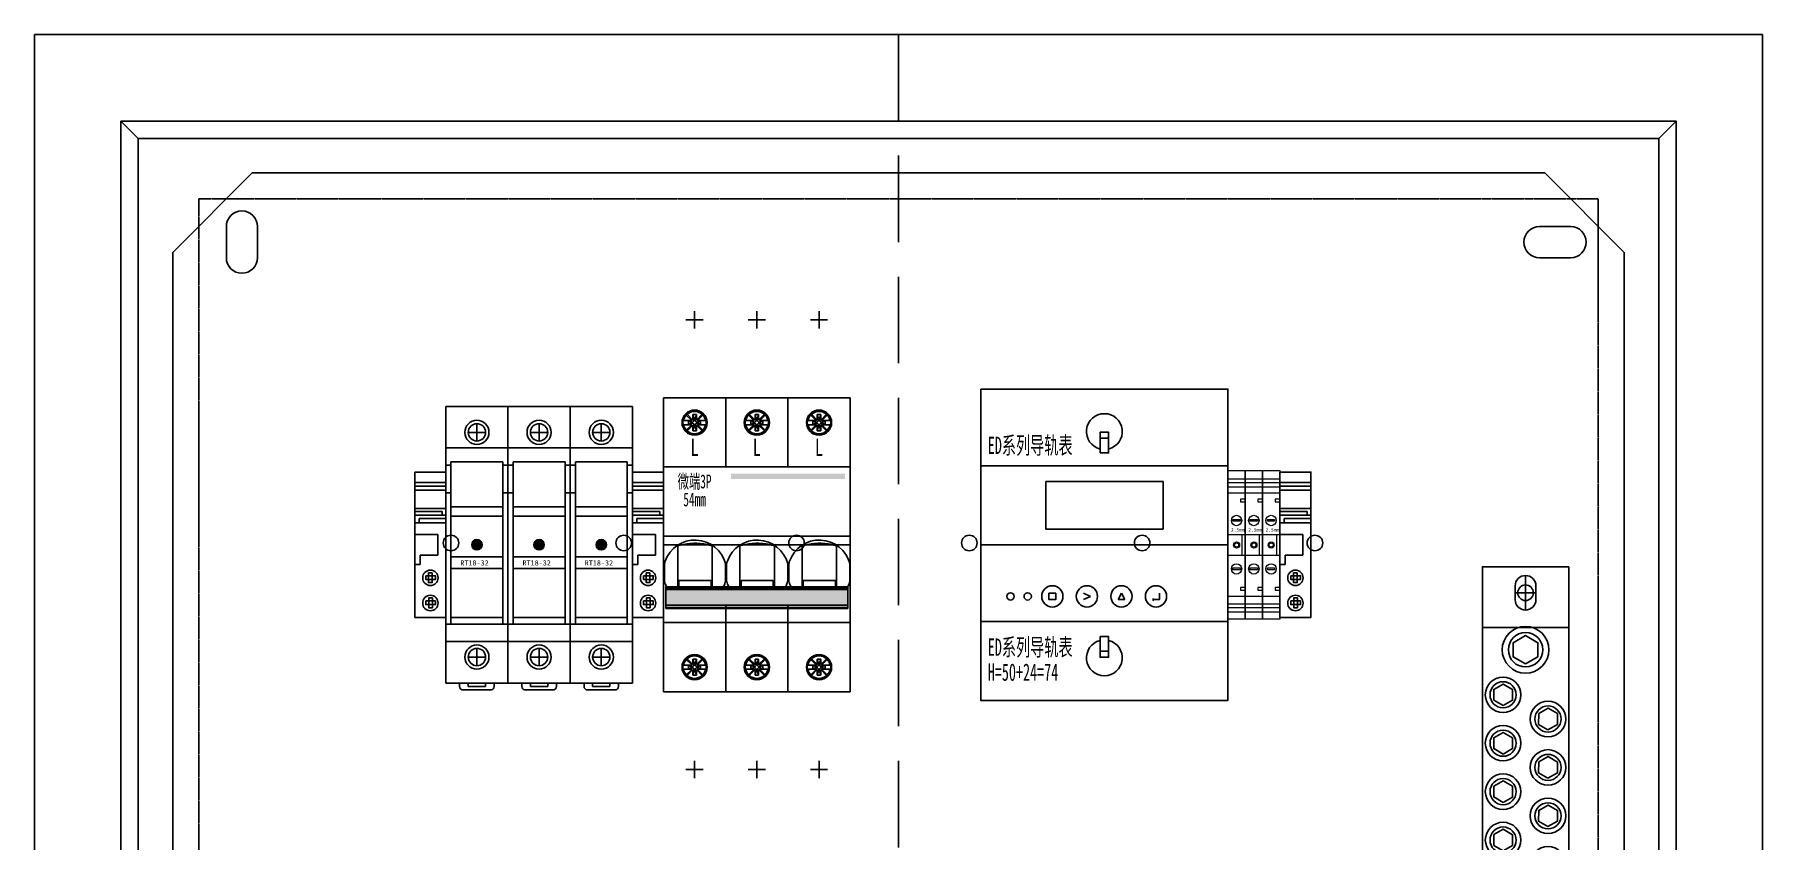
# Model space of a CAD drawing. Extents: x 1655715 to 1656215, y 413992 to 414492.
# Drawn here: x 1655715 to 1656215, y 414259 to 414492 of the extents above; entities that cross this region are included whole.
import ezdxf
from ezdxf.enums import TextEntityAlignment as Align

# ---------------------------------------------------------------- set-up
doc = ezdxf.new("R2010")
doc.units = 0
doc.header["$MEASUREMENT"] = 0
doc.linetypes.add('DASH', pattern=[0.35, 0.25, -0.1])
doc.linetypes.add('LYJS-XX', pattern=[0.35, 0.25, -0.1])
for name, color, linetype in [('LY-JS-BJ', 7, 'Continuous'), ('LY-JS-YQJ', 7, 'Continuous'), ('布置图', 20, 'Continuous')]:
    doc.layers.add(name, color=color, linetype=linetype)
doc.layers.add('LY-二次控制图', color=7, linetype='Continuous', lineweight=18)
doc.styles.add('-宋体', font='', dxfattribs={"width": 0.65})
doc.styles.add('LY-SJ-元器件', font='', dxfattribs={"width": 0.6, "height": 4})
doc.styles.add('宋体', font='', dxfattribs={"width": 0.8, "height": 3.5})
doc.styles.get('-宋体').set_extended_font_data('NSimSun')
doc.styles.get('LY-SJ-元器件').set_extended_font_data('SimSun')
doc.styles.get('宋体').set_extended_font_data('SimSun')

# ---------------------------------------------------------------- blocks, each defined once
blk = doc.blocks.new('A$C7F2E4CF4')
at = {"layer": 'LY-JS-YQJ', "color": 1, "linetype": 'DASH'}
for p, q in [((0, 5), (0, -5)), ((-3, 0), (3, 0))]:
    blk.add_line(p, q, dxfattribs=at)
at = {"layer": 'LY-JS-YQJ', "color": 0, "linetype": 'ByBlock'}
blk.add_lwpolyline([(0, 5), (0, 5, -0.414214), (3, 2), (3, -2, -0.414214), (0, -5), (0, -5, -0.414214), (-3, -2), (-3, 2, -0.414214)], format="xyb", close=True, dxfattribs=at)
blk = doc.blocks.new('11位零排2021')
at = {"layer": 'LY-JS-YQJ', "color": 2, "linetype": 'ByBlock'}
blk.add_lwpolyline([(25, 130), (25, 0), (0, 0), (0, 130)], close=True, dxfattribs=at)
for points in [[(0, 112.5), (25, 112.5)], [(25, 17.5), (0, 17.5)]]:
    blk.add_lwpolyline(points, dxfattribs=at)
at = {"layer": 'LY-JS-YQJ', "color": 3}
for points in [[(12.49, 101.91), (8.94, 103.97), (8.96, 108.07), (12.51, 110.1), (16.06, 108.04), (16.04, 103.94)], [(5.99, 89.88), (3.29, 91.45), (3.3, 94.57), (6.01, 96.12), (8.71, 94.55), (8.7, 91.43)], [(18.99, 82.88), (16.29, 84.45), (16.3, 87.57), (19.01, 89.12), (21.71, 87.55), (21.7, 84.43)], [(5.99, 75.88), (3.29, 77.45), (3.3, 80.57), (6.01, 82.12), (8.71, 80.55), (8.7, 77.43)], [(18.99, 68.88), (16.29, 70.45), (16.3, 73.57), (19.01, 75.12), (21.71, 73.55), (21.7, 70.43)], [(5.99, 61.88), (3.29, 63.45), (3.3, 66.57), (6.01, 68.12), (8.71, 66.55), (8.7, 63.43)], [(18.99, 54.88), (16.29, 56.45), (16.3, 59.57), (19.01, 61.12), (21.71, 59.55), (21.7, 56.43)], [(5.99, 47.88), (3.29, 49.45), (3.3, 52.57), (6.01, 54.12), (8.71, 52.55), (8.7, 49.43)], [(18.99, 40.88), (16.29, 42.45), (16.3, 45.57), (19.01, 47.12), (21.71, 45.55), (21.7, 42.43)], [(5.99, 33.88), (3.29, 35.45), (3.3, 38.57), (6.01, 40.12), (8.71, 38.55), (8.7, 35.43)], [(12.49, 28.09), (8.94, 26.03), (8.96, 21.93), (12.51, 19.9), (16.06, 21.96), (16.04, 26.06)]]:
    blk.add_lwpolyline(points, close=True, dxfattribs=at)
for centre, radius in [((12.5, 106.01), 6.76), ((12.5, 106.01), 4.97), ((6, 93), 5.14), ((6, 93), 3.78), ((19, 86), 5.14), ((19, 86), 3.78), ((6, 79), 5.14), ((6, 79), 3.78), ((19, 72), 5.14), ((19, 72), 3.78), ((6, 65), 5.14), ((6, 65), 3.78), ((19, 58), 5.14), ((19, 58), 3.78), ((6, 51), 5.14), ((6, 51), 3.78), ((19, 44), 5.14), ((19, 44), 3.78), ((6, 37), 5.14), ((6, 37), 3.78), ((12.5, 23.99), 4.97)]:
    blk.add_circle(centre, radius, dxfattribs=at)
at = {"layer": 'LY-JS-YQJ'}
blk.add_circle((12.5, 23.99), 6.76, dxfattribs=at)
at = {"layer": 'LY-JS-YQJ', "color": 0}
for p in [(12.5, 122.5), (12.5, 7.5)]:
    blk.add_blockref('A$C7F2E4CF4', p, dxfattribs=at)
at = {"layer": 'LY-JS-YQJ', "color": 1, "style": '-宋体', "width": 0.8}
blk.add_text('N', height=8, dxfattribs=at).set_placement((2.16, 9.05))
at = {"layer": 'LY-JS-YQJ', "color": 4, "style": '-宋体', "width": 0.8}
blk.add_text('11', height=8, dxfattribs=at).set_placement((15.18, 9.05))
blk = doc.blocks.new('RT18保险 正视图')
at = {"layer": 'LY-JS-YQJ'}
blk.add_hatch(color=1, dxfattribs=at).paths.add_polyline_path([(1.5, -40, 1), (-1.5, -40, 1)])
for p, q in [((-9, -80), (-9, 0)), ((-9, 0), (9, 0)), ((9, 0), (9, -80)), ((-2.5, -7.51), (2.5, -7.51)), ((0, -10.01), (0, -5.01)), ((9, -12.01), (-9, -12.01)), ((-7.5, -17), (-9, -17)), ((7.5, -16), (-7.5, -16)), ((-7.5, -63), (-7.5, -16)), ((7.5, -16), (7.5, -63)), ((9, -17), (7.5, -17)), ((-7.5, -25), (-9, -25)), ((9, -25), (7.5, -25)), ((7.5, -29), (-7.5, -29)), ((7.5, -31.75), (-7.5, -31.75)), ((-7.5, -43.5), (7.5, -43.5)), ((-7.5, -46.9), (7.5, -46.9)), ((9, -63), (-9, -63)), ((7.5, -61), (-7.5, -61)), ((9, -67.99), (-9, -67.99)), ((0, -69.99), (0, -74.99)), ((-2.5, -72.49), (2.5, -72.49)), ((9, -80), (-9, -80)), ((-5, -81), (-5, -80)), ((-2.5, -81), (-2.5, -80)), ((2.5, -81), (2.5, -80)), ((5, -81), (5, -80)), ((-4, -82), (4, -82)), ((-2.5, -81), (2.5, -81))]:
    blk.add_line(p, q, dxfattribs=at)
for centre, radius in [((0, -7.51), 3.5), ((0, -7.51), 2.5), ((0, -72.49), 3.5), ((0, -72.49), 2.5)]:
    blk.add_circle(centre, radius, dxfattribs=at)
at = {"layer": 'LY-JS-YQJ', "color": 1}
blk.add_circle((0, -40), 1.5, dxfattribs=at)
at = {"layer": 'LY-JS-YQJ'}
for centre, start, end in [((-4, -81), 180, 270), ((4, -81), 270, 0)]:
    blk.add_arc(centre, 1, start, end, dxfattribs=at)
at = {"layer": 'LY-JS-YQJ', "insert": (-4.8, -44.5), "char_height": 1.5, "width": 12.3, "attachment_point": 1}
blk.add_mtext('RT18-32', dxfattribs=at)
blk = doc.blocks.new('RT18-32X-6A')
at = {"layer": 'LY-JS-YQJ'}
blk.add_blockref('RT18保险 正视图', (9, 80), dxfattribs=at)
blk = doc.blocks.new('端子堵头')
at = {"layer": 'LY-JS-YQJ'}
for p, q in [((0, 39.03), (9, 39.03)), ((0, 37.96), (9, 37.96)), ((0, 36.73), (9, 36.73)), ((0, 35), (0, 24)), ((0, 31.48), (9, 31.48)), ((7.97, 30.59), (0, 30.59)), ((7.97, 29.53), (7.97, 30.59)), ((9, 35), (9, 24)), ((9, 34.58), (9, 33.47)), ((0, 29.53), (9, 29.53)), ((0, 27.32), (9, 27.32)), ((1.25, 27.32), (1.25, 28.56)), ((1.25, 28.56), (9, 28.56)), ((6.66, 24), (0, 24)), ((6.66, 24), (6.66, 18)), ((1.59, 15.27), (0, 15.27)), ((1.59, 18), (1.59, 15.27)), ((1.59, 18), (6.66, 18))]:
    blk.add_line(p, q, dxfattribs=at)
for points in [[(0, 42), (9, 42), (9, 0), (0, 0)], [(3.2, 12.05), (6.01, 12.05), (6.01, 10.99), (3.2, 10.99)], [(5.06, 12.84), (5.06, 10.03), (3.99, 10.03), (3.99, 12.84)], [(5.13, 5.6), (5.13, 2.79), (4.06, 2.79), (4.06, 5.6)], [(3.2, 4.76), (6.01, 4.76), (6.01, 3.69), (3.2, 3.69)]]:
    blk.add_lwpolyline(points, close=True, dxfattribs=at)
for centre in [(4.54, 11.43), (4.54, 4.14)]:
    blk.add_circle(centre, 2.23, dxfattribs=at)
blk = doc.blocks.new('A$C90d01b57')
at = {"layer": 'LY-二次控制图', "lineweight": -3}
for name, p in [('RT18-32X-6A', (-54, -80)), ('RT18-32X-6A', (-36, -80)), ('RT18-32X-6A', (-18, -80)), ('端子堵头', (-63, -61)), ('端子堵头', (0, -61))]:
    blk.add_blockref(name, p, dxfattribs=at)
blk = doc.blocks.new('A$C03D07FCC')
for p, q in [((0, 19.03), (5, 19.03)), ((0, 17.96), (5, 17.96)), ((0, 16.73), (5, 16.73)), ((5, 19.03), (10, 19.03)), ((5, 17.96), (10, 17.96)), ((5, 16.73), (10, 16.73)), ((5, 13.21), (3.66, 13.21)), ((3.66, 13.21), (3.66, 12.43)), ((3.66, 12.43), (5, 12.43)), ((5, 12.43), (5, 11.32)), ((10, 13.21), (8.66, 13.21)), ((8.66, 13.21), (8.66, 12.43)), ((8.66, 12.43), (10, 12.43)), ((0, 3), (5, 3)), ((4.07, 3), (4.07, -3)), ((5, 3), (10, 3)), ((9.07, 3), (9.07, -3)), ((0, -3), (5, -3)), ((5, -3), (10, -3)), ((5, -12.33), (3.66, -12.33)), ((3.66, -12.33), (3.66, -13.11)), ((3.66, -13.11), (5, -13.11)), ((10, -12.33), (8.66, -12.33)), ((8.66, -12.33), (8.66, -13.11)), ((8.66, -13.11), (10, -13.11)), ((0, -17.12), (5, -17.12)), ((0, -18.19), (5, -18.19)), ((0, -19.42), (5, -19.42)), ((5, -17.12), (10, -17.12)), ((5, -18.19), (10, -18.19)), ((5, -19.42), (10, -19.42))]:
    blk.add_line(p, q)
at = {"color": 2}
for p, q in [((10, 19.03), (15, 19.03)), ((10, 17.96), (15, 17.96)), ((10, 16.73), (15, 16.73)), ((10, 12.43), (10, 11.32)), ((15, 13.21), (13.66, 13.21)), ((13.66, 13.21), (13.66, 12.43)), ((13.66, 12.43), (15, 12.43)), ((15, 12.43), (15, 11.32)), ((10, 3), (15, 3)), ((14.07, 3), (14.07, -3)), ((10, -3), (15, -3)), ((15, -12.33), (13.66, -12.33)), ((13.66, -12.33), (13.66, -13.11)), ((13.66, -13.11), (15, -13.11)), ((10, -17.12), (15, -17.12)), ((10, -18.19), (15, -18.19)), ((10, -19.42), (15, -19.42))]:
    blk.add_line(p, q, dxfattribs=at)
for points in [[(0, 21.5), (5, 21.5), (5, -21.5), (0, -21.5)], [(5, 21.5), (10, 21.5), (10, -21.5), (5, -21.5)], [(0, 15), (5, 15), (5, -15), (0, -15)], [(5, 15), (10, 15), (10, -15), (5, -15)], [(1.47, 7.3), (3.53, 7.3), (3.53, 6.79), (1.47, 6.79)], [(6.47, 7.3), (8.53, 7.3), (8.53, 6.79), (6.47, 6.79)], [(1.47, -6.71), (3.53, -6.71), (3.53, -7.23), (1.47, -7.23)], [(6.47, -6.71), (8.53, -6.71), (8.53, -7.23), (6.47, -7.23)]]:
    blk.add_lwpolyline(points, close=True)
for points in [[(10, 21.5), (15, 21.5), (15, -21.5), (10, -21.5)], [(10, 15), (15, 15), (15, -15), (10, -15)], [(11.47, 7.3), (13.53, 7.3), (13.53, 6.79), (11.47, 6.79)], [(11.47, -6.71), (13.53, -6.71), (13.53, -7.23), (11.47, -7.23)]]:
    blk.add_lwpolyline(points, close=True, dxfattribs=at)
for centre, radius in [((2.5, 7), 1.5), ((7.5, 7), 1.5), ((2.52, -0.08), 0.879), ((2.52, -0.08), 0.879), ((2.52, -0.08), 0.59), ((7.52, -0.08), 0.879), ((7.52, -0.08), 0.879), ((7.52, -0.08), 0.59), ((2.5, -7), 1.5), ((7.5, -7), 1.5)]:
    blk.add_circle(centre, radius)
for centre, radius in [((12.5, 7), 1.5), ((12.52, -0.08), 0.879), ((12.52, -0.08), 0.879), ((12.52, -0.08), 0.59), ((12.5, -7), 1.5)]:
    blk.add_circle(centre, radius, dxfattribs=at)
at = {"layer": 'LY-二次控制图', "lineweight": -3}
blk.add_blockref('端子堵头', (15, -21), dxfattribs=at)
at = {"char_height": 1, "width": 2.5692, "attachment_point": 1}
for insert in [(0.91, 4.81), (5.91, 4.81)]:
    blk.add_mtext('2.5mm', dxfattribs=dict(at, insert=insert))
at = {"color": 2, "insert": (10.91, 4.81), "char_height": 1, "width": 2.5692, "attachment_point": 1}
blk.add_mtext('2.5mm', dxfattribs=at)
blk = doc.blocks.new('ED系列导轨表-海恩德')
for p, q in [((34.53, 30.78), (36.97, 30.78)), ((29.7, -14.01), (31.7, -14.94)), ((31.7, -14.94), (29.7, -15.86)), ((40.7, -14.01), (39.7, -15.86)), ((41.7, -15.86), (40.7, -14.01)), ((39.7, -15.86), (41.7, -15.86)), ((49.7, -15.86), (50.04, -15.61)), ((49.7, -15.86), (50.04, -16.11)), ((34.53, -30.78), (36.97, -30.78))]:
    blk.add_line(p, q)
at = {"color": 1}
blk.add_line((0, 0), (71.5, 0), dxfattribs=at)
for points in [[(0, 45), (71.5, 45), (71.5, -45), (0, -45)], [(34.53, 26.56), (36.97, 26.56), (36.97, 32.53), (34.53, 32.53)], [(18.77, 18.28), (52.73, 18.28), (52.73, 4.5), (18.77, 4.5)], [(19.7, -14.01), (21.7, -14.01), (21.7, -15.86), (19.7, -15.86)], [(34.53, -26.56), (36.97, -26.56), (36.97, -32.53), (34.53, -32.53)]]:
    blk.add_lwpolyline(points, close=True)
at = {"color": 3}
blk.add_lwpolyline([(0, 22.83), (71.5, 22.83), (71.5, -22.17), (0, -22.17)], close=True, dxfattribs=at)
blk.add_lwpolyline([(51.7, -14.01), (51.7, -15.86), (49.7, -15.86)])
for centre, radius in [((8.57, -14.94), 1.06), ((13.57, -14.94), 1.06), ((20.7, -14.94), 3.07), ((30.7, -14.94), 3.07), ((40.7, -14.94), 3.07), ((50.7, -14.94), 3.07)]:
    blk.add_circle(centre, radius)
for centre, start, end in [((35.75, 32.71), 283.6038, 256.3962), ((35.75, -32.71), 103.6038, 76.3962)]:
    blk.add_arc(centre, 5.18, start, end)
at = {"layer": 'LY-二次控制图', "color": 4, "lineweight": -3, "style": '宋体', "width": 0.6}
for s, p in [('ED系列导轨表', (2.01, 26.24)), ('ED系列导轨表', (2.01, -32.11)), ('H=50+24=74', (2.01, -39.34))]:
    blk.add_text(s, height=5, dxfattribs=at).set_placement(p)
blk = doc.blocks.new('微端3P-54mm-2022.1')
h = blk.add_hatch(color=3)
h.dxf.hatch_style = 1
h.paths.add_polyline_path([(52.5, 19), (52.5, 20.5), (19.5, 20.5), (19.5, 19)])
h = blk.add_hatch(color=0)
h.dxf.hatch_style = 1
h.paths.add_polyline_path([(53.3, -17.47), (53.3, -12.97), (0.7, -12.97), (0.7, -17.47)])
at = {"color": 1}
for p, q in [((6.5, 65), (11.5, 65)), ((9, 67.5), (9, 62.5)), ((24.5, 65), (29.5, 65)), ((27, 67.5), (27, 62.5)), ((42.5, 65), (47.5, 65)), ((45, 67.5), (45, 62.5)), ((0, 0), (54, 0)), ((9, -62.5), (9, -67.5)), ((27, -62.5), (27, -67.5)), ((45, -62.5), (45, -67.5)), ((6.5, -65), (11.5, -65)), ((24.5, -65), (29.5, -65)), ((42.5, -65), (47.5, -65))]:
    blk.add_line(p, q, dxfattribs=at)
at = {"color": 0}
for p, q in [((0, -42.5), (0, 42.5)), ((0, 42.5), (54, 42.5)), ((18, 42.5), (18, 22.5)), ((36, 42.5), (36, 22.5)), ((54, 42.5), (54, -42.5)), ((0, 22.5), (54, 22.5)), ((54, 2.5), (0, 2.5)), ((18, -42.5), (18, -17.47)), ((36, -17.47), (36, -42.5)), ((54, -22.5), (0, -22.5)), ((54, -42.5), (0, -42.5))]:
    blk.add_line(p, q, dxfattribs=at)
at = {"color": 0, "linetype": 'Continuous', "lineweight": 25}
for p, q in [((7.95, 35.91), (5.59, 35.91)), ((6.7, 37.82), (6.49, 37.61)), ((6.49, 37.61), (6.6, 37.5)), ((6.6, 37.5), (8.15, 35.95)), ((6.81, 37.71), (6.7, 37.82)), ((8.39, 36.13), (6.81, 37.71)), ((7.25, 35.91), (7.25, 34.71)), ((7.25, 35.91), (8, 35.46)), ((7.25, 34.71), (8, 35.16)), ((8, 35.46), (8, 35.16)), ((8.25, 35.46), (8, 35.46)), ((8, 35.16), (8.25, 35.16)), ((8.5, 37.66), (8.5, 36.46)), ((8.5, 37.66), (8.85, 36.31)), ((9.5, 37.66), (8.5, 37.66)), ((8.5, 36.46), (8.85, 35.96)), ((9.15, 36.31), (8.85, 36.31)), ((8.85, 36.31), (8.85, 35.96)), ((9.5, 37.66), (9.15, 36.31)), ((9.5, 36.46), (9.15, 35.96)), ((9.15, 35.96), (9.15, 36.31)), ((9.5, 36.46), (9.5, 37.66)), ((11.19, 37.71), (9.61, 36.13)), ((10, 35.46), (9.75, 35.46)), ((9.75, 35.16), (10, 35.16)), ((9.85, 35.95), (11.4, 37.5)), ((10.75, 35.91), (10, 35.46)), ((10, 35.16), (10, 35.46)), ((10.75, 34.71), (10, 35.16)), ((12.42, 35.91), (10.05, 35.91)), ((10.75, 34.71), (10.75, 35.91)), ((11.3, 37.82), (11.19, 37.71)), ((11.51, 37.61), (11.3, 37.82)), ((11.4, 37.5), (11.51, 37.61)), ((25.95, 35.91), (23.59, 35.91)), ((24.7, 37.82), (24.49, 37.61)), ((24.49, 37.61), (24.6, 37.5)), ((24.6, 37.5), (26.15, 35.95)), ((24.81, 37.71), (24.7, 37.82)), ((26.39, 36.13), (24.81, 37.71)), ((25.25, 35.91), (25.25, 34.71)), ((25.25, 35.91), (26, 35.46)), ((25.25, 34.71), (26, 35.16)), ((26, 35.46), (26, 35.16)), ((26.25, 35.46), (26, 35.46)), ((26, 35.16), (26.25, 35.16)), ((27.5, 37.66), (26.5, 37.66)), ((26.5, 37.66), (26.5, 36.46)), ((26.5, 37.66), (26.85, 36.31)), ((26.5, 36.46), (26.85, 35.96)), ((26.85, 36.31), (26.85, 35.96)), ((27.15, 36.31), (26.85, 36.31)), ((27.5, 37.66), (27.15, 36.31)), ((27.5, 36.46), (27.15, 35.96)), ((27.15, 35.96), (27.15, 36.31)), ((27.5, 36.46), (27.5, 37.66)), ((29.19, 37.71), (27.61, 36.13)), ((28, 35.46), (27.75, 35.46)), ((27.75, 35.16), (28, 35.16)), ((27.85, 35.95), (29.4, 37.5)), ((28.75, 35.91), (28, 35.46)), ((28, 35.16), (28, 35.46)), ((28.75, 34.71), (28, 35.16)), ((30.42, 35.91), (28.05, 35.91)), ((28.75, 34.71), (28.75, 35.91)), ((29.3, 37.82), (29.19, 37.71)), ((29.51, 37.61), (29.3, 37.82)), ((29.4, 37.5), (29.51, 37.61)), ((43.95, 35.91), (41.59, 35.91)), ((42.7, 37.82), (42.49, 37.61)), ((42.49, 37.61), (42.6, 37.5)), ((42.6, 37.5), (44.15, 35.95)), ((42.81, 37.71), (42.7, 37.82)), ((44.39, 36.13), (42.81, 37.71)), ((43.25, 35.91), (43.25, 34.71)), ((43.25, 35.91), (44, 35.46)), ((43.25, 34.71), (44, 35.16)), ((44, 35.46), (44, 35.16)), ((44.25, 35.46), (44, 35.46)), ((44, 35.16), (44.25, 35.16)), ((44.5, 37.66), (44.85, 36.31)), ((45.5, 37.66), (44.5, 37.66)), ((44.5, 37.66), (44.5, 36.46)), ((44.5, 36.46), (44.85, 35.96)), ((44.85, 36.31), (44.85, 35.96)), ((45.15, 36.31), (44.85, 36.31)), ((45.5, 37.66), (45.15, 36.31)), ((45.5, 36.46), (45.15, 35.96)), ((45.15, 35.96), (45.15, 36.31)), ((45.5, 36.46), (45.5, 37.66)), ((47.19, 37.71), (45.61, 36.13)), ((46, 35.46), (45.75, 35.46)), ((45.75, 35.16), (46, 35.16)), ((45.85, 35.95), (47.4, 37.5)), ((46.75, 35.91), (46, 35.46)), ((46, 35.16), (46, 35.46)), ((46.75, 34.71), (46, 35.16)), ((48.42, 35.91), (46.05, 35.91)), ((46.75, 34.71), (46.75, 35.91)), ((47.3, 37.82), (47.19, 37.71)), ((47.51, 37.61), (47.3, 37.82)), ((47.4, 37.5), (47.51, 37.61)), ((5.58, 34.71), (7.95, 34.71)), ((6.6, 33.12), (6.49, 33.01)), ((6.49, 33.01), (6.7, 32.8)), ((8.15, 34.67), (6.6, 33.12)), ((6.7, 32.8), (6.81, 32.91)), ((6.81, 32.91), (8.39, 34.49)), ((8.5, 34.16), (8.85, 34.65)), ((8.5, 32.96), (8.85, 34.31)), ((8.5, 34.16), (8.5, 32.96)), ((8.5, 32.96), (9.5, 32.96)), ((8.85, 34.65), (8.85, 34.31)), ((8.85, 34.31), (9.15, 34.31)), ((9, 31.81), (9, 32.06)), ((9.5, 34.16), (9.15, 34.66)), ((9.15, 34.31), (9.15, 34.66)), ((9.15, 34.31), (9.5, 32.96)), ((9.5, 32.96), (9.5, 34.16)), ((9.61, 34.49), (11.19, 32.91)), ((11.4, 33.12), (9.85, 34.67)), ((10.05, 34.71), (12.41, 34.71)), ((11.19, 32.91), (11.3, 32.8)), ((11.3, 32.8), (11.51, 33.01)), ((11.51, 33.01), (11.4, 33.12)), ((23.58, 34.71), (25.95, 34.71)), ((24.6, 33.12), (24.49, 33.01)), ((24.49, 33.01), (24.7, 32.8)), ((26.15, 34.67), (24.6, 33.12)), ((24.7, 32.8), (24.81, 32.91)), ((24.81, 32.91), (26.39, 34.49)), ((26.5, 34.16), (26.85, 34.65)), ((26.5, 32.96), (26.85, 34.31)), ((26.5, 34.16), (26.5, 32.96)), ((26.5, 32.96), (27.5, 32.96)), ((26.85, 34.65), (26.85, 34.31)), ((26.85, 34.31), (27.15, 34.31)), ((27, 31.81), (27, 32.06)), ((27.15, 34.31), (27.15, 34.66)), ((27.5, 34.16), (27.15, 34.66)), ((27.15, 34.31), (27.5, 32.96)), ((27.5, 32.96), (27.5, 34.16)), ((27.61, 34.49), (29.19, 32.91)), ((29.4, 33.12), (27.85, 34.67)), ((28.05, 34.71), (30.41, 34.71)), ((29.19, 32.91), (29.3, 32.8)), ((29.3, 32.8), (29.51, 33.01)), ((29.51, 33.01), (29.4, 33.12)), ((41.58, 34.71), (43.95, 34.71)), ((42.6, 33.12), (42.49, 33.01)), ((42.49, 33.01), (42.7, 32.8)), ((44.15, 34.67), (42.6, 33.12)), ((42.7, 32.8), (42.81, 32.91)), ((42.81, 32.91), (44.39, 34.49)), ((44.5, 34.16), (44.85, 34.65)), ((44.5, 32.96), (44.85, 34.31)), ((44.5, 34.16), (44.5, 32.96)), ((44.5, 32.96), (45.5, 32.96)), ((44.85, 34.65), (44.85, 34.31)), ((44.85, 34.31), (45.15, 34.31)), ((45, 31.81), (45, 32.06)), ((45.15, 34.31), (45.15, 34.66)), ((45.5, 34.16), (45.15, 34.66)), ((45.15, 34.31), (45.5, 32.96)), ((45.5, 32.96), (45.5, 34.16)), ((45.61, 34.49), (47.19, 32.91)), ((47.4, 33.12), (45.85, 34.67)), ((46.05, 34.71), (48.41, 34.71)), ((47.19, 32.91), (47.3, 32.8)), ((47.3, 32.8), (47.51, 33.01)), ((47.51, 33.01), (47.4, 33.12)), ((4.1, -12.22), (4.1, -0.35)), ((14.1, -0.35), (14.1, -12.22)), ((22.1, -12.22), (22.1, -0.35)), ((32.1, -0.35), (32.1, -12.22)), ((40.1, -12.22), (40.1, -0.35)), ((50.1, -0.35), (50.1, -12.22)), ((0.25, -5.47), (0.25, -10.49)), ((17.95, -5.47), (17.95, -10.49)), ((18.25, -5.47), (18.25, -10.49)), ((35.95, -5.47), (35.95, -10.49)), ((36.25, -5.47), (36.25, -10.49)), ((53.95, -5.47), (53.95, -10.49)), ((53.3, -12.22), (0.7, -12.22)), ((0.7, -18.44), (0.7, -12.22)), ((53.3, -12.44), (0.7, -12.44)), ((53.3, -12.97), (0.7, -12.97)), ((4.45, -10.38), (4.45, -12.22)), ((4.45, -10.38), (13.75, -10.38)), ((13.75, -10.38), (13.75, -12.22)), ((22.45, -10.38), (22.45, -12.22)), ((22.45, -10.38), (31.75, -10.38)), ((31.75, -10.38), (31.75, -12.22)), ((40.45, -10.38), (40.45, -12.22)), ((40.45, -10.38), (49.75, -10.38)), ((49.75, -10.38), (49.75, -12.22)), ((53.3, -18.44), (53.3, -12.22)), ((0.7, -17.47), (53.3, -17.47)), ((0.7, -18.13), (53.3, -18.13)), ((0.7, -18.44), (53.3, -18.44)), ((7.95, -34.8), (5.59, -34.8)), ((6.7, -32.89), (6.49, -33.1)), ((6.49, -33.1), (6.6, -33.21)), ((6.6, -33.21), (8.15, -34.76)), ((6.81, -33), (6.7, -32.89)), ((8.39, -34.58), (6.81, -33)), ((7.25, -34.8), (7.25, -36)), ((7.25, -34.8), (8, -35.25)), ((8.5, -33.05), (8.85, -34.4)), ((9.5, -33.05), (8.5, -33.05)), ((8.5, -33.05), (8.5, -34.25)), ((8.5, -34.25), (8.85, -34.75)), ((9.15, -34.4), (8.85, -34.4)), ((8.85, -34.4), (8.85, -34.75)), ((9.5, -33.05), (9.15, -34.4)), ((9.5, -34.25), (9.15, -34.75)), ((9.15, -34.75), (9.15, -34.4)), ((9.5, -34.25), (9.5, -33.05)), ((11.19, -33), (9.61, -34.58)), ((9.85, -34.76), (11.4, -33.21)), ((10.75, -34.8), (10, -35.25)), ((12.42, -34.8), (10.05, -34.8)), ((10.75, -36), (10.75, -34.8)), ((11.3, -32.89), (11.19, -33)), ((11.51, -33.1), (11.3, -32.89)), ((11.4, -33.21), (11.51, -33.1)), ((25.95, -34.8), (23.59, -34.8)), ((24.7, -32.89), (24.49, -33.1)), ((24.49, -33.1), (24.6, -33.21)), ((24.6, -33.21), (26.15, -34.76)), ((24.81, -33), (24.7, -32.89)), ((26.39, -34.58), (24.81, -33)), ((25.25, -34.8), (25.25, -36)), ((25.25, -34.8), (26, -35.25)), ((26.5, -33.05), (26.5, -34.25)), ((27.5, -33.05), (26.5, -33.05)), ((26.5, -33.05), (26.85, -34.4)), ((26.5, -34.25), (26.85, -34.75)), ((27.15, -34.4), (26.85, -34.4)), ((26.85, -34.4), (26.85, -34.75)), ((27.5, -33.05), (27.15, -34.4)), ((27.5, -34.25), (27.15, -34.75)), ((27.15, -34.75), (27.15, -34.4)), ((27.5, -34.25), (27.5, -33.05)), ((29.19, -33), (27.61, -34.58)), ((27.85, -34.76), (29.4, -33.21)), ((28.75, -34.8), (28, -35.25)), ((30.42, -34.8), (28.05, -34.8)), ((28.75, -36), (28.75, -34.8)), ((29.3, -32.89), (29.19, -33)), ((29.51, -33.1), (29.3, -32.89)), ((29.4, -33.21), (29.51, -33.1)), ((43.95, -34.8), (41.59, -34.8)), ((42.7, -32.89), (42.49, -33.1)), ((42.49, -33.1), (42.6, -33.21)), ((42.6, -33.21), (44.15, -34.76)), ((42.81, -33), (42.7, -32.89)), ((44.39, -34.58), (42.81, -33)), ((43.25, -34.8), (44, -35.25)), ((43.25, -34.8), (43.25, -36)), ((44.5, -33.05), (44.85, -34.4)), ((45.5, -33.05), (44.5, -33.05)), ((44.5, -33.05), (44.5, -34.25)), ((44.5, -34.25), (44.85, -34.75)), ((44.85, -34.4), (44.85, -34.75)), ((45.15, -34.4), (44.85, -34.4)), ((45.5, -33.05), (45.15, -34.4)), ((45.5, -34.25), (45.15, -34.75)), ((45.15, -34.75), (45.15, -34.4)), ((45.5, -34.25), (45.5, -33.05)), ((47.19, -33), (45.61, -34.58)), ((45.85, -34.76), (47.4, -33.21)), ((46.75, -34.8), (46, -35.25)), ((48.42, -34.8), (46.05, -34.8)), ((46.75, -36), (46.75, -34.8)), ((47.3, -32.89), (47.19, -33)), ((47.51, -33.1), (47.3, -32.89)), ((47.4, -33.21), (47.51, -33.1)), ((5.58, -36), (7.95, -36)), ((6.6, -37.59), (6.49, -37.7)), ((6.49, -37.7), (6.7, -37.91)), ((8.15, -36.04), (6.6, -37.59)), ((6.7, -37.91), (6.81, -37.8)), ((6.81, -37.8), (8.39, -36.22)), ((7.25, -36), (8, -35.55)), ((8, -35.25), (8, -35.55)), ((8.25, -35.25), (8, -35.25)), ((8, -35.55), (8.25, -35.55)), ((8.5, -36.55), (8.85, -36.05)), ((8.5, -37.75), (8.85, -36.4)), ((8.5, -36.55), (8.5, -37.75)), ((8.5, -37.75), (9.5, -37.75)), ((8.85, -36.05), (8.85, -36.4)), ((8.85, -36.4), (9.15, -36.4)), ((9, -38.9), (9, -38.65)), ((9.5, -36.55), (9.15, -36.05)), ((9.15, -36.4), (9.15, -36.05)), ((9.15, -36.4), (9.5, -37.75)), ((9.5, -37.75), (9.5, -36.55)), ((9.61, -36.22), (11.19, -37.8)), ((10, -35.25), (9.75, -35.25)), ((9.75, -35.55), (10, -35.55)), ((11.4, -37.59), (9.85, -36.04)), ((10, -35.55), (10, -35.25)), ((10.75, -36), (10, -35.55)), ((10.05, -36), (12.41, -36)), ((11.19, -37.8), (11.3, -37.91)), ((11.3, -37.91), (11.51, -37.7)), ((11.51, -37.7), (11.4, -37.59)), ((23.58, -36), (25.95, -36)), ((24.6, -37.59), (24.49, -37.7)), ((24.49, -37.7), (24.7, -37.91)), ((26.15, -36.04), (24.6, -37.59)), ((24.7, -37.91), (24.81, -37.8)), ((24.81, -37.8), (26.39, -36.22)), ((25.25, -36), (26, -35.55)), ((26, -35.25), (26, -35.55)), ((26.25, -35.25), (26, -35.25)), ((26, -35.55), (26.25, -35.55)), ((26.5, -36.55), (26.85, -36.05)), ((26.5, -37.75), (26.85, -36.4)), ((26.5, -36.55), (26.5, -37.75)), ((26.5, -37.75), (27.5, -37.75)), ((26.85, -36.05), (26.85, -36.4)), ((26.85, -36.4), (27.15, -36.4)), ((27, -38.9), (27, -38.65)), ((27.15, -36.4), (27.15, -36.05)), ((27.5, -36.55), (27.15, -36.05)), ((27.15, -36.4), (27.5, -37.75)), ((27.5, -37.75), (27.5, -36.55)), ((27.61, -36.22), (29.19, -37.8)), ((28, -35.25), (27.75, -35.25)), ((27.75, -35.55), (28, -35.55)), ((29.4, -37.59), (27.85, -36.04)), ((28, -35.55), (28, -35.25)), ((28.75, -36), (28, -35.55)), ((28.05, -36), (30.41, -36)), ((29.19, -37.8), (29.3, -37.91)), ((29.3, -37.91), (29.51, -37.7)), ((29.51, -37.7), (29.4, -37.59)), ((41.58, -36), (43.95, -36)), ((42.6, -37.59), (42.49, -37.7)), ((42.49, -37.7), (42.7, -37.91)), ((44.15, -36.04), (42.6, -37.59)), ((42.7, -37.91), (42.81, -37.8)), ((42.81, -37.8), (44.39, -36.22)), ((43.25, -36), (44, -35.55)), ((44, -35.25), (44, -35.55)), ((44.25, -35.25), (44, -35.25)), ((44, -35.55), (44.25, -35.55)), ((44.5, -36.55), (44.85, -36.05)), ((44.5, -37.75), (44.85, -36.4)), ((44.5, -36.55), (44.5, -37.75)), ((44.5, -37.75), (45.5, -37.75)), ((44.85, -36.05), (44.85, -36.4)), ((44.85, -36.4), (45.15, -36.4)), ((45, -38.9), (45, -38.65)), ((45.15, -36.4), (45.15, -36.05)), ((45.5, -36.55), (45.15, -36.05)), ((45.15, -36.4), (45.5, -37.75)), ((45.5, -37.75), (45.5, -36.55)), ((45.61, -36.22), (47.19, -37.8)), ((46, -35.25), (45.75, -35.25)), ((45.75, -35.55), (46, -35.55)), ((47.4, -37.59), (45.85, -36.04)), ((46, -35.55), (46, -35.25)), ((46.75, -36), (46, -35.55)), ((46.05, -36), (48.41, -36)), ((47.19, -37.8), (47.3, -37.91)), ((47.3, -37.91), (47.51, -37.7)), ((47.51, -37.7), (47.4, -37.59))]:
    blk.add_line(p, q, dxfattribs=at)
at = {"color": 0}
for centre, radius in [((9, 35.31), 3.64), ((9, 35.31), 3.39), ((27, 35.31), 3.64), ((27, 35.31), 3.39), ((45, 35.31), 3.64), ((45, 35.31), 3.39), ((9, -35.4), 3.64), ((9, -35.4), 3.39), ((27, -35.4), 3.64), ((27, -35.4), 3.39), ((45, -35.4), 3.64), ((45, -35.4), 3.39)]:
    blk.add_circle(centre, radius, dxfattribs=at)
at = {"color": 0, "linetype": 'Continuous', "lineweight": 25}
for centre in [(9, 35.31), (27, 35.31), (45, 35.31), (9, -35.4), (27, -35.4), (45, -35.4)]:
    blk.add_circle(centre, 3.5, dxfattribs=at)
for centre, radius, start, end in [((9, 35.31), 3.25, 137.6454, 169.3613), ((9, 35.31), 3.25, 47.6454, 132.3546), ((7.95, 36.46), 0.552, 270, 360), ((8.06, 37.76), 2.31, 274.6869, 276.011), ((8.06, 32.85), 2.31, 83.234, 85.2255), ((8.18, 36.73), 1.27, 275.7409, 278.1372), ((8.23, 34.32), 0.834, 77.8753, 83.3489), ((8.25, 36.21), 0.747, 278.1332, 282.1859), ((8.31, 35.96), 0.494, 282.0203, 298.836), ((8.3, 34.65), 0.5, 58.0737, 77.8061), ((8.23, 36.09), 0.641, 299.0084, 316.9423), ((8.23, 34.53), 0.636, 37.8376, 58.3835), ((8.33, 36), 0.506, 316.5183, 337.4465), ((8.03, 36.13), 0.834, 337.6013, 343.0532), ((6.62, 36.56), 2.31, 342.9388, 344.9228), ((11.38, 36.56), 2.31, 195.0773, 196.4013), ((10.39, 36.26), 1.27, 196.1312, 198.5273), ((9.89, 36.09), 0.747, 198.5233, 202.5755), ((9.65, 35.99), 0.49, 202.3673, 217.7617), ((9.77, 36.09), 0.636, 218.1132, 238.5766), ((9.77, 34.53), 0.641, 119.0082, 136.9423), ((9.7, 35.97), 0.5, 238.269, 257.922), ((9.69, 34.65), 0.494, 102.021, 118.8359), ((10.05, 36.46), 0.552, 180, 270), ((9.77, 36.3), 0.834, 257.9903, 263.442), ((9.75, 34.41), 0.747, 98.1342, 102.1867), ((9.82, 33.89), 1.27, 95.7421, 98.1383), ((9.94, 37.76), 2.31, 263.3277, 265.3115), ((9.94, 32.85), 2.31, 94.6881, 96.0122), ((9, 35.31), 3.25, 10.6387, 42.3546), ((27, 35.31), 3.25, 137.6454, 169.3613), ((27, 35.31), 3.25, 47.6454, 132.3546), ((25.95, 36.46), 0.552, 270, 360), ((26.06, 37.76), 2.31, 274.6869, 276.011), ((26.06, 32.85), 2.31, 83.234, 85.2255), ((26.18, 36.73), 1.27, 275.7409, 278.1372), ((26.23, 34.32), 0.834, 77.8753, 83.3489), ((26.25, 36.21), 0.747, 278.1332, 282.1859), ((26.31, 35.96), 0.494, 282.0203, 298.836), ((26.3, 34.65), 0.5, 58.0737, 77.8061), ((26.23, 36.09), 0.641, 299.0084, 316.9423), ((26.23, 34.53), 0.636, 37.8376, 58.3835), ((26.33, 36), 0.506, 316.5183, 337.4465), ((26.03, 36.13), 0.834, 337.6013, 343.0532), ((24.62, 36.56), 2.31, 342.9388, 344.9228), ((29.38, 36.56), 2.31, 195.0773, 196.4013), ((28.39, 36.26), 1.27, 196.1312, 198.5273), ((27.89, 36.09), 0.747, 198.5233, 202.5755), ((27.65, 35.99), 0.49, 202.3673, 217.7617), ((27.77, 36.09), 0.636, 218.1132, 238.5766), ((27.77, 34.53), 0.641, 119.0082, 136.9423), ((27.7, 35.97), 0.5, 238.269, 257.922), ((27.69, 34.65), 0.494, 102.021, 118.8359), ((28.05, 36.46), 0.552, 180, 270), ((27.77, 36.3), 0.834, 257.9903, 263.442), ((27.75, 34.41), 0.747, 98.1342, 102.1867), ((27.82, 33.89), 1.27, 95.7421, 98.1383), ((27.94, 37.76), 2.31, 263.3277, 265.3115), ((27.94, 32.85), 2.31, 94.6881, 96.0122), ((27, 35.31), 3.25, 10.6387, 42.3546), ((45, 35.31), 3.25, 137.6454, 169.3613), ((45, 35.31), 3.25, 47.6454, 132.3546), ((43.95, 36.46), 0.552, 270, 360), ((44.06, 37.76), 2.31, 274.6869, 276.011), ((44.06, 32.85), 2.31, 83.234, 85.2255), ((44.18, 36.73), 1.27, 275.7409, 278.1372), ((44.23, 34.32), 0.834, 77.8753, 83.3489), ((44.25, 36.21), 0.747, 278.1332, 282.1859), ((44.31, 35.96), 0.494, 282.0203, 298.836), ((44.3, 34.65), 0.5, 58.0737, 77.8061), ((44.23, 36.09), 0.641, 299.0084, 316.9423), ((44.23, 34.53), 0.636, 37.8376, 58.3835), ((44.33, 36), 0.506, 316.5183, 337.4465), ((44.03, 36.13), 0.834, 337.6013, 343.0532), ((42.62, 36.56), 2.31, 342.9388, 344.9228), ((47.38, 36.56), 2.31, 195.0773, 196.4013), ((46.39, 36.26), 1.27, 196.1312, 198.5273), ((45.89, 36.09), 0.747, 198.5233, 202.5755), ((45.65, 35.99), 0.49, 202.3673, 217.7617), ((45.77, 36.09), 0.636, 218.1132, 238.5766), ((45.77, 34.53), 0.641, 119.0082, 136.9423), ((45.7, 35.97), 0.5, 238.269, 257.922), ((45.69, 34.65), 0.494, 102.021, 118.8359), ((46.05, 36.46), 0.552, 180, 270), ((45.77, 36.3), 0.834, 257.9903, 263.442), ((45.75, 34.41), 0.747, 98.1342, 102.1867), ((45.82, 33.89), 1.27, 95.7421, 98.1383), ((45.94, 37.76), 2.31, 263.3277, 265.3115), ((45.94, 32.85), 2.31, 94.6881, 96.0122), ((45, 35.31), 3.25, 10.6387, 42.3546), ((9, 35.31), 3.25, 190.6387, 222.3546), ((9, 35.31), 3.25, 227.6454, 312.3546), ((7.95, 34.16), 0.552, 0, 90), ((8.35, 34.62), 0.49, 22.029, 37.4855), ((8.11, 34.52), 0.747, 18.1694, 22.2379), ((7.61, 34.36), 1.27, 15.7681, 18.1735), ((6.61, 34.07), 2.31, 14.7102, 16.0393), ((11.38, 34.06), 2.31, 162.9388, 164.9228), ((9.97, 34.49), 0.834, 157.6013, 163.0532), ((9.67, 34.62), 0.506, 136.5183, 157.4465), ((10.05, 34.16), 0.552, 90, 180), ((9, 35.31), 3.25, 317.6454, 349.3613), ((27, 35.31), 3.25, 190.6387, 222.3546), ((27, 35.31), 3.25, 227.6454, 312.3546), ((25.95, 34.16), 0.552, 0, 90), ((26.35, 34.62), 0.49, 22.029, 37.4855), ((26.11, 34.52), 0.747, 18.1694, 22.2379), ((25.61, 34.36), 1.27, 15.7681, 18.1735), ((24.61, 34.07), 2.31, 14.7102, 16.0393), ((29.38, 34.06), 2.31, 162.9388, 164.9228), ((27.97, 34.49), 0.834, 157.6013, 163.0532), ((27.67, 34.62), 0.506, 136.5183, 157.4465), ((28.05, 34.16), 0.552, 90, 180), ((27, 35.31), 3.25, 317.6454, 349.3613), ((45, 35.31), 3.25, 190.6387, 222.3546), ((45, 35.31), 3.25, 227.6454, 312.3546), ((43.95, 34.16), 0.552, 0, 90), ((44.35, 34.62), 0.49, 22.029, 37.4855), ((44.11, 34.52), 0.747, 18.1694, 22.2379), ((43.61, 34.36), 1.27, 15.7681, 18.1735), ((42.61, 34.07), 2.31, 14.7102, 16.0393), ((47.38, 34.06), 2.31, 162.9388, 164.9228), ((45.97, 34.49), 0.834, 157.6013, 163.0532), ((45.67, 34.62), 0.506, 136.5183, 157.4465), ((46.05, 34.16), 0.552, 90, 180), ((45, 35.31), 3.25, 317.6454, 349.3613), ((9.14, -7.83), 9.19, 87.8849, 160.4296), ((8.91, -15.23), 15.64, 94.6966, 107.9265), ((9.1, -16.72), 17.13, 89.9904, 94.9002), ((9.13, -16.15), 16.57, 75.7297, 90.1184), ((9.04, -7.86), 9.23, 15.0474, 87.2502), ((27.14, -7.83), 9.19, 87.8849, 160.4296), ((26.91, -15.23), 15.64, 94.6966, 107.9265), ((27.1, -16.72), 17.13, 89.9904, 94.9002), ((27.13, -16.15), 16.57, 75.7297, 90.1184), ((27.04, -7.86), 9.23, 15.0474, 87.2502), ((45.14, -7.83), 9.19, 87.8849, 160.4296), ((44.91, -15.23), 15.64, 94.6966, 107.9265), ((45.1, -16.72), 17.13, 89.9904, 94.9002), ((45.13, -16.15), 16.57, 75.7297, 90.1184), ((45.04, -7.86), 9.23, 15.0474, 87.2502), ((9.37, -7.98), 9.46, 160.057, 164.6179), ((10, -12.56), 12.88, 72.7867, 75.5196), ((5.82, -26.43), 27.36, 72.3845, 73.0215), ((27.37, -7.98), 9.46, 160.057, 164.6179), ((28, -12.56), 12.88, 72.7867, 75.5196), ((23.82, -26.43), 27.36, 72.3845, 73.0215), ((45.37, -7.98), 9.46, 160.057, 164.6179), ((46, -12.56), 12.88, 72.7867, 75.5196), ((41.82, -26.43), 27.36, 72.3845, 73.0215), ((29.64, -1.83), 30.64, 196.4297, 196.8694), ((16.57, -5.82), 16.98, 196.781, 197.5735), ((10.04, -7.88), 10.13, 197.5731, 198.8992), ((6.94, -8.95), 6.85, 198.859, 201.3043), ((4.95, -9.74), 4.71, 201.1482, 208.2485), ((13.72, -5.01), 14.67, 208.3279, 209.4703), ((7.43, -6.37), 11.43, 329.2292, 329.8147), ((13.65, -9.95), 4.27, 329.3774, 337.9794), ((11.23, -8.97), 6.88, 337.958, 342.3373), ((5.6, -7.13), 12.8, 342.1258, 343.1767), ((-11.74, -1.89), 30.91, 343.1981, 343.8522), ((47.64, -1.83), 30.64, 196.4297, 196.8694), ((34.57, -5.82), 16.98, 196.781, 197.5735), ((28.04, -7.88), 10.13, 197.5731, 198.8992), ((24.94, -8.95), 6.85, 198.859, 201.3043), ((22.95, -9.74), 4.71, 201.1482, 208.2485), ((31.72, -5.01), 14.67, 208.3279, 209.4703), ((25.43, -6.37), 11.43, 329.2292, 329.8147), ((31.65, -9.95), 4.27, 329.3774, 337.9794), ((29.23, -8.97), 6.88, 337.958, 342.3373), ((23.6, -7.13), 12.8, 342.1258, 343.1767), ((6.26, -1.89), 30.91, 343.1981, 343.8522), ((65.64, -1.83), 30.64, 196.4297, 196.8694), ((52.57, -5.82), 16.98, 196.781, 197.5735), ((46.04, -7.88), 10.13, 197.5731, 198.8992), ((42.94, -8.95), 6.85, 198.859, 201.3043), ((40.95, -9.74), 4.71, 201.1482, 208.2485), ((49.72, -5.01), 14.67, 208.3279, 209.4703), ((43.43, -6.37), 11.43, 329.2292, 329.8147), ((49.65, -9.95), 4.27, 329.3774, 337.9794), ((47.23, -8.97), 6.88, 337.958, 342.3373), ((41.6, -7.13), 12.8, 342.1258, 343.1767), ((24.26, -1.89), 30.91, 343.1981, 343.8522), ((9, -35.4), 3.25, 137.6454, 169.3613), ((9, -35.4), 3.25, 47.6454, 132.3546), ((7.95, -34.25), 0.552, 270, 360), ((8.33, -34.71), 0.506, 316.5183, 337.4465), ((8.03, -34.58), 0.834, 337.6013, 343.0532), ((6.62, -34.15), 2.31, 342.9388, 344.9228), ((11.38, -34.15), 2.31, 195.0773, 196.4013), ((10.39, -34.45), 1.27, 196.1312, 198.5273), ((9.89, -34.61), 0.747, 198.5233, 202.5755), ((9.65, -34.71), 0.49, 202.3673, 217.7617), ((10.05, -34.25), 0.552, 180, 270), ((9, -35.4), 3.25, 10.6387, 42.3546), ((27, -35.4), 3.25, 137.6454, 169.3613), ((27, -35.4), 3.25, 47.6454, 132.3546), ((25.95, -34.25), 0.552, 270, 360), ((26.33, -34.71), 0.506, 316.5183, 337.4465), ((26.03, -34.58), 0.834, 337.6013, 343.0532), ((24.62, -34.15), 2.31, 342.9388, 344.9228), ((29.38, -34.15), 2.31, 195.0773, 196.4013), ((28.39, -34.45), 1.27, 196.1312, 198.5273), ((27.89, -34.61), 0.747, 198.5233, 202.5755), ((27.65, -34.71), 0.49, 202.3673, 217.7617), ((28.05, -34.25), 0.552, 180, 270), ((27, -35.4), 3.25, 10.6387, 42.3546), ((45, -35.4), 3.25, 137.6454, 169.3613), ((45, -35.4), 3.25, 47.6454, 132.3546), ((43.95, -34.25), 0.552, 270, 360), ((44.33, -34.71), 0.506, 316.5183, 337.4465), ((44.03, -34.58), 0.834, 337.6013, 343.0532), ((42.62, -34.15), 2.31, 342.9388, 344.9228), ((47.38, -34.15), 2.31, 195.0773, 196.4013), ((46.39, -34.45), 1.27, 196.1312, 198.5273), ((45.89, -34.61), 0.747, 198.5233, 202.5755), ((45.65, -34.71), 0.49, 202.3673, 217.7617), ((46.05, -34.25), 0.552, 180, 270), ((45, -35.4), 3.25, 10.6387, 42.3546), ((9, -35.4), 3.25, 190.6387, 222.3546), ((9, -35.4), 3.25, 227.6454, 312.3546), ((7.95, -36.55), 0.552, 0, 90), ((8.06, -32.94), 2.31, 274.6869, 276.011), ((8.06, -37.85), 2.31, 83.234, 85.2255), ((8.18, -33.98), 1.27, 275.7409, 278.1372), ((8.23, -36.39), 0.834, 77.8753, 83.3489), ((8.25, -34.5), 0.747, 278.1332, 282.1859), ((8.31, -34.74), 0.494, 282.0203, 298.836), ((8.3, -36.06), 0.5, 58.0737, 77.8061), ((8.23, -34.62), 0.641, 299.0084, 316.9423), ((8.23, -36.18), 0.636, 37.8376, 58.3835), ((8.35, -36.08), 0.49, 22.029, 37.4855), ((8.11, -36.18), 0.747, 18.1694, 22.2379), ((7.61, -36.35), 1.27, 15.7681, 18.1735), ((6.61, -36.64), 2.31, 14.7102, 16.0393), ((11.38, -36.65), 2.31, 162.9388, 164.9228), ((9.97, -36.21), 0.834, 157.6013, 163.0532), ((9.67, -36.09), 0.506, 136.5183, 157.4465), ((9.77, -34.62), 0.636, 218.1132, 238.5766), ((9.77, -36.18), 0.641, 119.0082, 136.9423), ((9.7, -34.74), 0.5, 238.269, 257.922), ((9.69, -36.05), 0.494, 102.021, 118.8359), ((10.05, -36.55), 0.552, 90, 180), ((9.77, -34.41), 0.834, 257.9903, 263.442), ((9.75, -36.3), 0.747, 98.1342, 102.1867), ((9.82, -36.82), 1.27, 95.7421, 98.1383), ((9.94, -32.94), 2.31, 263.3277, 265.3115), ((9.94, -37.85), 2.31, 94.6881, 96.0122), ((9, -35.4), 3.25, 317.6454, 349.3613), ((27, -35.4), 3.25, 190.6387, 222.3546), ((27, -35.4), 3.25, 227.6454, 312.3546), ((25.95, -36.55), 0.552, 0, 90), ((26.06, -32.94), 2.31, 274.6869, 276.011), ((26.06, -37.85), 2.31, 83.234, 85.2255), ((26.18, -33.98), 1.27, 275.7409, 278.1372), ((26.23, -36.39), 0.834, 77.8753, 83.3489), ((26.25, -34.5), 0.747, 278.1332, 282.1859), ((26.31, -34.74), 0.494, 282.0203, 298.836), ((26.3, -36.06), 0.5, 58.0737, 77.8061), ((26.23, -34.62), 0.641, 299.0084, 316.9423), ((26.23, -36.18), 0.636, 37.8376, 58.3835), ((26.35, -36.08), 0.49, 22.029, 37.4855), ((26.11, -36.18), 0.747, 18.1694, 22.2379), ((25.61, -36.35), 1.27, 15.7681, 18.1735), ((24.61, -36.64), 2.31, 14.7102, 16.0393), ((29.38, -36.65), 2.31, 162.9388, 164.9228), ((27.97, -36.21), 0.834, 157.6013, 163.0532), ((27.67, -36.09), 0.506, 136.5183, 157.4465), ((27.77, -34.62), 0.636, 218.1132, 238.5766), ((27.77, -36.18), 0.641, 119.0082, 136.9423), ((27.7, -34.74), 0.5, 238.269, 257.922), ((27.69, -36.05), 0.494, 102.021, 118.8359), ((28.05, -36.55), 0.552, 90, 180), ((27.77, -34.41), 0.834, 257.9903, 263.442), ((27.75, -36.3), 0.747, 98.1342, 102.1867), ((27.82, -36.82), 1.27, 95.7421, 98.1383), ((27.94, -32.94), 2.31, 263.3277, 265.3115), ((27.94, -37.85), 2.31, 94.6881, 96.0122), ((27, -35.4), 3.25, 317.6454, 349.3613), ((45, -35.4), 3.25, 190.6387, 222.3546), ((45, -35.4), 3.25, 227.6454, 312.3546), ((43.95, -36.55), 0.552, 0, 90), ((44.06, -32.94), 2.31, 274.6869, 276.011), ((44.06, -37.85), 2.31, 83.234, 85.2255), ((44.18, -33.98), 1.27, 275.7409, 278.1372), ((44.23, -36.39), 0.834, 77.8753, 83.3489), ((44.25, -34.5), 0.747, 278.1332, 282.1859), ((44.31, -34.74), 0.494, 282.0203, 298.836), ((44.3, -36.06), 0.5, 58.0737, 77.8061), ((44.23, -34.62), 0.641, 299.0084, 316.9423), ((44.23, -36.18), 0.636, 37.8376, 58.3835), ((44.35, -36.08), 0.49, 22.029, 37.4855), ((44.11, -36.18), 0.747, 18.1694, 22.2379), ((43.61, -36.35), 1.27, 15.7681, 18.1735), ((42.61, -36.64), 2.31, 14.7102, 16.0393), ((47.38, -36.65), 2.31, 162.9388, 164.9228), ((45.97, -36.21), 0.834, 157.6013, 163.0532), ((45.67, -36.09), 0.506, 136.5183, 157.4465), ((45.77, -34.62), 0.636, 218.1132, 238.5766), ((45.77, -36.18), 0.641, 119.0082, 136.9423), ((45.7, -34.74), 0.5, 238.269, 257.922), ((45.69, -36.05), 0.494, 102.021, 118.8359), ((46.05, -36.55), 0.552, 90, 180), ((45.77, -34.41), 0.834, 257.9903, 263.442), ((45.75, -36.3), 0.747, 98.1342, 102.1867), ((45.82, -36.82), 1.27, 95.7421, 98.1383), ((45.94, -32.94), 2.31, 263.3277, 265.3115), ((45.94, -37.85), 2.31, 94.6881, 96.0122), ((45, -35.4), 3.25, 317.6454, 349.3613)]:
    blk.add_arc(centre, radius, start, end, dxfattribs=at)
at = {"color": 0, "style": 'LY-SJ-元器件', "width": 0.7}
for p in [(9, 28.16), (27, 28.16), (45, 28.16)]:
    blk.add_text('L', height=5, dxfattribs=at).set_placement(p, align=Align.MIDDLE)
at = {"color": 1, "style": 'LY-SJ-元器件', "width": 0.6}
for s, p in [('微端3P', (9, 18.37)), ('54mm', (9, 13.08))]:
    blk.add_text(s, height=4, dxfattribs=at).set_placement(p, align=Align.MIDDLE)
blk = doc.blocks.new('500-500-明-底板')
at = {"layer": 'LY-JS-BJ', "color": 1}
blk.add_lwpolyline([(-187, 210), (187, 210), (210, 187), (210, -187), (187, -210), (-187, -210), (-210, -187), (-210, 187)], close=True, dxfattribs=at)
for points in [[(-185.5, 185.5), (-185.5, 194.5, 1), (-194.5, 194.5), (-194.5, 185.5, 1)], [(194.5, 194.5), (185.5, 194.5, 1), (185.5, 185.5), (194.5, 185.5, 1)], [(185.5, -185.5), (185.5, -194.5, 1), (194.5, -194.5), (194.5, -185.5, 1)], [(-194.5, -194.5), (-185.5, -194.5, 1), (-185.5, -185.5), (-194.5, -185.5, 1)]]:
    blk.add_lwpolyline(points, format="xyb", close=True, dxfattribs=at)
blk.add_circle((-185, -155), 5.25, dxfattribs=at)

msp = doc.modelspace()

# ---------------------------------------------------------------- linework, layer by layer
at = {"color": 6}
for centre in [(1655835.69, 414345.46), (1655885.69, 414345.46), (1655935.69, 414345.46), (1655985.69, 414345.46), (1656035.69, 414345.46), (1656085.69, 414345.46), (1656146.64, 414331.07)]:
    msp.add_circle(centre, 2.25, dxfattribs=at)
at = {"layer": 'LY-JS-BJ', "color": 6, "linetype": 'LYJS-XX', "ltscale": 100}
msp.add_line((1655965.19, 414492.46), (1655965.19, 413992.46), dxfattribs=at)
at = {"layer": 'LY-JS-BJ', "color": 6, "ltscale": 50}
for p, q in [((1655740.19, 414467.46), (1655745.19, 414462.46)), ((1656190.19, 414467.46), (1656185.19, 414462.46))]:
    msp.add_line(p, q, dxfattribs=at)
for points in [[(1655740.19, 414467.46), (1656190.19, 414467.46), (1656190.19, 414017.46), (1655740.19, 414017.46)], [(1655745.19, 414462.46), (1656185.19, 414462.46), (1656185.19, 414022.46), (1655745.19, 414022.46)]]:
    msp.add_lwpolyline(points, close=True, dxfattribs=at)
at = {"layer": 'LY-JS-BJ', "color": 6, "linetype": 'LYJS-XX', "lineweight": -3}
msp.add_lwpolyline([(1655762.69, 414444.96), (1656167.69, 414444.96), (1656167.69, 414039.96), (1655762.69, 414039.96)], close=True, dxfattribs=at)
at = {"layer": '布置图', "ltscale": 50}
msp.add_lwpolyline([(1655715.19, 414492.46), (1656215.19, 414492.46), (1656215.19, 413992.46), (1655715.19, 413992.46)], close=True, dxfattribs=at)

# ---------------------------------------------------------------- block references
at = {"color": 6}
for name, p in [('微端3P-54mm-2022.1', (1655897.19, 414344.96)), ('ED系列导轨表-海恩德', (1655989.01, 414344.96)), ('A$C90d01b57', (1655888.19, 414384.96)), ('11位零排2021', (1656134.14, 414208.57))]:
    msp.add_blockref(name, p, dxfattribs=at)
at = {"layer": 'LY-JS-BJ', "color": 6, "lineweight": -3}
msp.add_blockref('500-500-明-底板', (1655965.19, 414242.46), dxfattribs=at)
at = {"layer": 'LY-二次控制图', "color": 6, "lineweight": -3}
msp.add_blockref('A$C03D07FCC', (1656060.51, 414344.96), dxfattribs=at)

doc.saveas('drawing.dxf')
